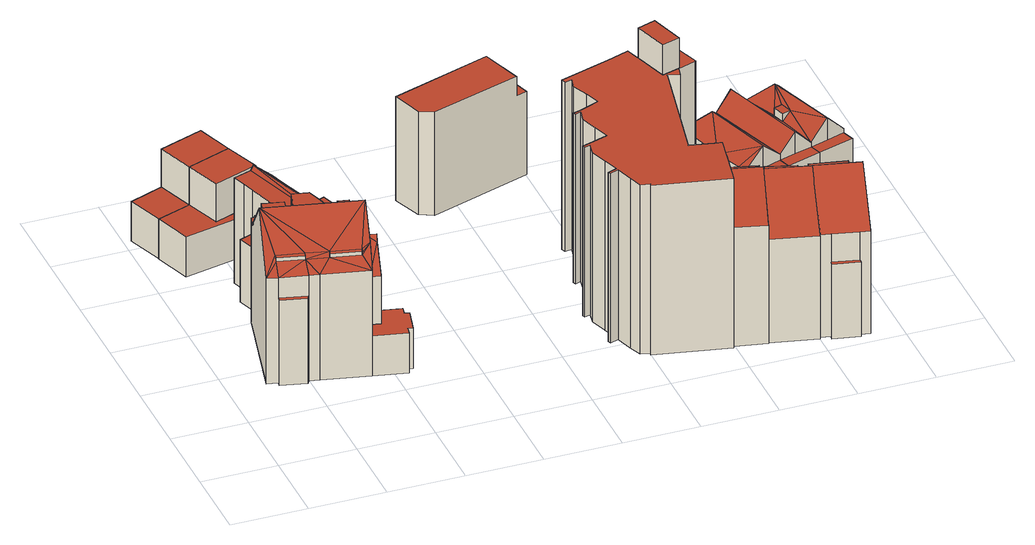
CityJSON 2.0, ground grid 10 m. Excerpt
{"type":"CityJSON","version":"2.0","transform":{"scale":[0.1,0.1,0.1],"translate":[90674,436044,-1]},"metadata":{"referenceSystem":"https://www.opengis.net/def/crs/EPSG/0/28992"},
"CityObjects":{
"building1":{"type":"Building","attributes":{"measuredHeight":11.06,"yearOfConstruction":2000,"LAAGSTE_BOUWLAAG":"0","AANTAL_BOUWLAGEN":"4","AANTAL_ADRESSEN":"1","WIJK":"Delfshaven","PANDSOORT":"Tussenpand","BUURT":"Nieuwe Westen","HOOGSTE_BOUWLAAG":"3"},"address":[{"CountryName":"Nederland","LocalityName":"Rotterdam","ThoroughfareNumber":"115","ThoroughfareName":"Duyststraat","PostalCode":"3023EC"}],"children":["building1-1","building1-2"]},
"building1-1":{"type":"BuildingPart","parents":["building1"],"geometry":[{"type":"Solid","lod":"2","boundaries":[[[[0,1,2,3]],[[1,4,5,2]],[[3,6,7,0]],[[6,5,4,7]],[[2,5,6,3]],[[0,7,4,1]]]],"semantics":{"surfaces":[{"type":"ClosureSurface"},{"type":"WallSurface"},{"type":"RoofSurface"},{"type":"GroundSurface"}],"values":[[0,1,1,1,2,3]]}}]},
"building1-2":{"type":"BuildingPart","parents":["building1"],"geometry":[{"type":"Solid","lod":"2","boundaries":[[[[3,2,1,0]],[[8,9,2,3]],[[9,10,11,1,2]],[[3,0,12,13,8]],[[12,11,10,13]],[[10,9,8,13]],[[12,0,1,11]]]],"semantics":{"surfaces":[{"type":"ClosureSurface"},{"type":"WallSurface"},{"type":"RoofSurface"},{"type":"GroundSurface"}],"values":[[0,1,1,1,1,2,3]]}}]},
"building2":{"type":"Building","children":["building2-1","building2-2","building2-3"],"geometry":[{"type":"Solid","lod":"2","boundaries":[[[[14,15,16,17]],[[18,15,14]],[[16,19,20,21,17]],[[21,20,18,14,17]],[[22,23,24,25]],[[26,25,24]],[[23,22,27]],[[23,27,26,24]],[[28,29,30]],[[31,28,30,32]],[[32,33,31]],[[32,30,29,34,33]],[[35,36,37]],[[38,35,37]],[[39,40,41,42,43,44]],[[45,46,47,48]],[[49,50,51]],[[41,52,53,42]],[[54,55,56,57]],[[56,55,58,59,60]],[[61,62,63,64]],[[65,66,67,68,69,63,62]],[[62,70,71,65]],[[70,72,73,71]],[[74,47,46,75]],[[76,77,78,79]],[[80,81,82,83]],[[84,85,86,87]],[[85,76,79,86]],[[88,49,51,82,81,84,87,89]],[[90,91,92,93]],[[94,90,93]],[[95,96,97]],[[91,98,99,92]],[[100,73,72,101]],[[102,54,57,53]],[[102,53,52,103,104]],[[105,104,103,106]],[[107,108,99,98,109]],[[108,107,110]],[[88,89,111]],[[112,113,114]],[[115,56,60,116]],[[117,69,68,118]],[[44,115,116,39]],[[66,119,120,67]],[[121,83,38]],[[122,123,48,124]],[[125,45,48,123,126]],[[122,124,127,128,129]],[[59,58,130,131,132]],[[130,129,128,131]],[[64,133,101,61]],[[101,133,134,135,100]],[[134,136,137,135]],[[109,138,97,107]],[[112,95,97,138,117,113]],[[139,113,117,118,140]],[[77,141,142,78]],[[143,142,141,137,136,144]],[[145,139,140,120,119,125,126]],[[124,74,75,127]],[[106,80,83,121,105]],[[36,35,143]],[[144,36,143]],[[114,96,95,112]],[[72,70,62,61,101]],[[22,25,123]],[[15,58,16]],[[25,26,126]],[[19,55,20]],[[27,145,26]],[[18,22,15]],[[27,18,145]],[[19,16,55]],[[26,145,126]],[[54,20,55]],[[25,126,123]],[[15,130,58]],[[122,22,123]],[[18,20,54]],[[129,22,122]],[[18,27,22]],[[15,22,129]],[[15,129,130]],[[145,18,54]],[[55,16,58]],[[94,93,92,99,108,110]],[[140,118,68,67,120]],[[109,98,91,90,36,144,136,134,133,64,63,69,117,138]],[[38,50,35]],[[82,51,50]],[[82,38,83]],[[86,143,87]],[[35,111,143]],[[86,79,142]],[[142,143,86]],[[142,79,78]],[[35,50,111]],[[89,87,111]],[[111,87,143]],[[82,50,38]],[[88,111,50,49]],[[56,115,44]],[[43,57,44]],[[44,57,56]],[[96,110,97]],[[145,54,110]],[[145,114,139]],[[114,145,96]],[[31,121,38]],[[102,31,33]],[[38,37,28]],[[121,31,104]],[[37,94,28]],[[94,37,36]],[[139,114,113]],[[90,94,36]],[[94,29,28]],[[33,54,102]],[[97,110,107]],[[28,31,38]],[[145,110,96]],[[54,33,34]],[[110,54,94]],[[54,34,29]],[[94,54,29]],[[104,31,102]],[[121,104,105]],[[48,47,74,124]],[[53,57,43]],[[53,43,42]],[[66,65,71,73,100,135,137,141,77,76,85,84,81,80,106,103,52,41,40,146,147,132,131,128,127,75,46,45,125,119]],[[116,60,147,146]],[[60,59,132,147]],[[39,116,146,40]]]],"semantics":{"surfaces":[{"type":"WallSurface"},{"type":"RoofSurface"},{"type":"GroundSurface"},{"type":"ClosureSurface"}],"values":[[0,0,0,1,0,0,0,1,0,0,0,1,0,0,0,0,0,0,0,0,0,0,0,0,0,0,0,0,0,0,0,0,0,0,0,0,0,0,0,0,0,0,0,0,0,0,0,0,0,0,0,0,0,0,0,0,0,0,0,0,0,0,0,1,1,1,1,1,1,1,1,1,1,1,1,1,1,1,1,1,1,1,1,1,1,1,1,1,1,1,1,1,1,1,1,1,1,1,1,1,1,1,1,1,1,1,1,1,1,1,1,1,1,1,1,1,1,1,1,1,1,1,1,1,1,1,1,1,1,1,1,1,2,3,3,3]]}}]},
"building2-1":{"type":"BuildingInstallation","parents":["building2"],"geometry":[{"type":"MultiSurface","lod":"2","boundaries":[[[28,29,30]],[[31,28,30,32]],[[32,33,31]],[[32,30,29,34,33]]],"semantics":{"surfaces":[{"type":"WallSurface"},{"type":"RoofSurface"}],"values":[0,0,0,1]}}]},
"building2-2":{"type":"BuildingInstallation","parents":["building2"],"geometry":[{"type":"MultiSurface","lod":"2","boundaries":[[[14,15,16,17]],[[18,15,14]],[[16,19,20,21,17]],[[21,20,18,14,17]]],"semantics":{"surfaces":[{"type":"WallSurface"},{"type":"RoofSurface"}],"values":[0,0,0,1]}}]},
"building2-3":{"type":"BuildingInstallation","parents":["building2"],"geometry":[{"type":"MultiSurface","lod":"2","boundaries":[[[22,23,24,25]],[[26,25,24]],[[23,22,27]],[[23,27,26,24]]],"semantics":{"surfaces":[{"type":"WallSurface"},{"type":"RoofSurface"}],"values":[0,0,0,1]}}]},
"building3":{"type":"Building","attributes":{"measuredHeight":11.09,"yearOfConstruction":2000,"LAAGSTE_BOUWLAAG":"0","AANTAL_BOUWLAGEN":"4","AANTAL_ADRESSEN":"1","WIJK":"Delfshaven","PANDSOORT":"Tussenpand","BUURT":"Nieuwe Westen","HOOGSTE_BOUWLAAG":"3"},"address":[{"CountryName":"Nederland","LocalityName":"Rotterdam","ThoroughfareNumber":"117","ThoroughfareName":"Duyststraat","PostalCode":"3023EC"}],"children":["building3-1","building3-2"]},
"building3-1":{"type":"BuildingPart","parents":["building3"],"geometry":[{"type":"Solid","lod":"2","boundaries":[[[[148,6,149,150]],[[151,149,6,3]],[[152,153,154,155]],[[153,156,157,154]],[[158,148,150,159]],[[155,158,159,152]],[[148,158,155,154,157,160,3,6]],[[156,153,152,159,150,149,151,161]],[[161,151,3,160]],[[156,161,160,157]]]],"semantics":{"surfaces":[{"type":"WallSurface"},{"type":"RoofSurface"},{"type":"GroundSurface"},{"type":"ClosureSurface"}],"values":[[0,0,0,0,0,0,1,2,3,3]]}}]},
"building3-2":{"type":"BuildingPart","parents":["building3"],"geometry":[{"type":"Solid","lod":"2","boundaries":[[[[157,160,161,156]],[[162,157,156,163,13]],[[164,8,3,160]],[[162,164,160,157]],[[8,13,163,151,3]],[[13,8,164,162]],[[156,161,151,163]],[[160,3,151,161]]]],"semantics":{"surfaces":[{"type":"ClosureSurface"},{"type":"WallSurface"},{"type":"RoofSurface"},{"type":"GroundSurface"}],"values":[[0,1,1,1,1,2,3,0]]}}]},
"building4":{"type":"Building","attributes":{"measuredHeight":21.05,"yearOfConstruction":1929,"LAAGSTE_BOUWLAAG":-1,"AANTAL_BOUWLAGEN":6,"AANTAL_ADRESSEN":31,"WIJK":"Delfshaven","PANDSOORT":"Ingesloten hoekpand","BUURT":"Nieuwe Westen","HOOGSTE_BOUWLAAG":4},"address":[{"CountryName":"Nederland","LocalityName":"Rotterdam","ThoroughfareNumber":"355-357","ThoroughfareName":"Rochussenstraat","PostalCode":"3023DJ"}],"children":["building4-1"]},
"building4-1":{"type":"BuildingPart","parents":["building4"],"geometry":[{"type":"Solid","lod":"2","boundaries":[[[[165,166,167,168]],[[169,170,171,172]],[[168,169,172,165]],[[173,167,166,174]],[[175,59,132,176]],[[174,40,39,173]],[[170,175,176,171]],[[167,173,39,116,60,59,175,170,169,168]],[[132,147,146,40,174,166,165,172,171,176]],[[147,132,59,60]],[[40,146,116,39]],[[146,147,60,116]]]],"semantics":{"surfaces":[{"type":"WallSurface"},{"type":"RoofSurface"},{"type":"GroundSurface"},{"type":"ClosureSurface"}],"values":[[0,0,0,0,0,0,0,1,2,3,3,3]]}}]},
"building5":{"type":"Building","attributes":{"measuredHeight":14.71,"yearOfConstruction":1907,"LAAGSTE_BOUWLAAG":"-0.5","AANTAL_BOUWLAGEN":"8","AANTAL_ADRESSEN":"3","WIJK":"Delfshaven","PANDSOORT":"Ingesloten hoekpand","BUURT":"Nieuwe Westen","HOOGSTE_BOUWLAAG":"3"},"address":[{"CountryName":"Nederland","LocalityName":"Rotterdam","ThoroughfareNumber":"63","ThoroughfareName":"Osseweistraat","PostalCode":"3023DB"}],"geometry":[{"type":"Solid","lod":"2","boundaries":[[[[177,178,179,180]],[[181,182,183,184,185,186]],[[184,187,188,185]],[[188,187,189,179,178]],[[190,189,187,191]],[[186,177,180,181]],[[182,190,191,183]],[[183,191,187,184]],[[178,177,186,185,188]],[[190,182,181,180,179,189]]]],"semantics":{"surfaces":[{"type":"WallSurface"},{"type":"RoofSurface"},{"type":"GroundSurface"}],"values":[[0,0,0,0,0,0,0,1,1,2]]}}]},
"building6":{"type":"Building","attributes":{"measuredHeight":28.32,"yearOfConstruction":1994,"LAAGSTE_BOUWLAAG":"-1","AANTAL_BOUWLAGEN":"9","AANTAL_ADRESSEN":"32","WIJK":"Delfshaven","PANDSOORT":"Tussenpand","BUURT":"Nieuwe Westen","HOOGSTE_BOUWLAAG":"7"},"address":[{"CountryName":"Nederland","LocalityName":"Rotterdam","ThoroughfareNumber":"70-132","ThoroughfareName":"Osseweistraat","PostalCode":"3023DD"}],"children":["building6-1","building6-2","building6-3"]},
"building6-1":{"type":"BuildingPart","parents":["building6"],"geometry":[{"type":"Solid","lod":"2","boundaries":[[[[192,193,194,195]],[[196,197,198,199]],[[200,201,202,203]],[[204,202,201,205]],[[206,207,208,209]],[[207,210,211,208]],[[210,212,213,211]],[[203,214,215,200]],[[195,216,217,192]],[[218,196,199,219]],[[214,218,219,215]],[[220,221,222,223]],[[224,220,223,225]],[[197,226,227,198]],[[228,227,226,229]],[[205,206,209,230,231,204]],[[225,232,233,224]],[[232,234,235,233]],[[193,235,234,194]],[[236,217,216,237]],[[229,236,237,228]],[[238,213,212,239]],[[240,238,239,241]],[[242,240,241,243]],[[244,245,246,247,248]],[[244,242,243,245]],[[247,249,250,248]],[[249,251,252,250]],[[253,254,255,256]],[[257,258,259,260]],[[261,257,260,262]],[[263,222,221,264]],[[265,266,267,268]],[[269,270,271,272]],[[273,265,268,274]],[[255,254,275,276,277]],[[276,267,266,277]],[[262,278,279,261]],[[278,271,270,279]],[[264,269,272,263]],[[274,259,258,273]],[[242,244,248,250,252,280,281,256,255,277,266,265,273,258,257,261,279,270,269,264,221,220,224,233,235,193,192,217,236,229,226,197,196,218,214,203,202,204,231,230,209,208,211,213,238,240]],[[212,210,207,206,205,201,200,215,219,199,198,227,228,237,216,195,194,234,232,225,223,222,263,272,271,278,262,260,259,274,268,267,276,275,282,283,284,285,286,246,245,243,241,239]],[[246,286,249,247]],[[286,285,251,249]],[[284,283,281,280]],[[256,281,283,282,253]],[[284,280,252,251,285]],[[282,275,254,253]]]],"semantics":{"surfaces":[{"type":"WallSurface"},{"type":"RoofSurface"},{"type":"GroundSurface"},{"type":"ClosureSurface"}],"values":[[0,0,0,0,0,0,0,0,0,0,0,0,0,0,0,0,0,0,0,0,0,0,0,0,0,0,0,0,0,0,0,0,0,0,0,0,0,0,0,0,0,1,2,3,3,3,3,3,3]]}}]},
"building6-2":{"type":"BuildingPart","parents":["building6"],"geometry":[{"type":"Solid","lod":"2","boundaries":[[[[287,288,289,253,256]],[[290,252,251,289,288]],[[280,252,290,291]],[[292,287,256,281]],[[291,292,281,280]],[[291,290,288,287,292]],[[293,285,284,283,282]],[[280,281,283,284]],[[283,281,256,253,282]],[[252,280,284,285,251]],[[285,293,289,251]],[[293,282,253,289]]]],"semantics":{"surfaces":[{"type":"WallSurface"},{"type":"RoofSurface"},{"type":"GroundSurface"},{"type":"ClosureSurface"}],"values":[[0,0,0,0,0,1,2,3,3,3,3,3]]}}]},
"building6-3":{"type":"BuildingPart","parents":["building6"],"geometry":[{"type":"Solid","lod":"2","boundaries":[[[[294,275,254,295]],[[296,294,295,297]],[[297,247,246,296]],[[289,251,249,247,297,295,254,253]],[[296,246,286,285,293,282,275,294]],[[249,251,285,286]],[[289,253,282,293]],[[251,289,293,285]],[[247,249,286,246]],[[253,254,275,282]]]],"semantics":{"surfaces":[{"type":"WallSurface"},{"type":"RoofSurface"},{"type":"GroundSurface"},{"type":"ClosureSurface"}],"values":[[0,0,0,1,2,3,3,3,3,3]]}}]},
"building7":{"type":"Building","attributes":{"measuredHeight":22.07,"yearOfConstruction":1929,"LAAGSTE_BOUWLAAG":"0","AANTAL_BOUWLAGEN":"5","AANTAL_ADRESSEN":"3","WIJK":"Delfshaven","PANDSOORT":"Tussenpand","BUURT":"Nieuwe Westen","HOOGSTE_BOUWLAAG":"4"},"address":[{"CountryName":"Nederland","LocalityName":"Rotterdam","ThoroughfareNumber":"347-347","ThoroughfareName":"Rochussenstraat","PostalCode":"3023DH"}],"children":["building7-1","building7-2"],"geometry":[{"type":"Solid","lod":"2","boundaries":[[[[298,299,300,301]],[[300,299,302]],[[301,303,298]],[[301,300,302,303]],[[304,305,306]],[[307,308,309]],[[309,305,304,307]],[[307,304,306,308]],[[310,311,312,313,314]],[[315,311,310,316]],[[317,318,319]],[[318,312,311,319]],[[320,321,322,323,324]],[[325,322,321,326]],[[327,325,326,328]],[[316,327,328,329,315]],[[313,324,323,314]],[[329,328,326,321,320,318,317],[309,308,306,305],[299,298,303,302]],[[315,329,317,319,311]],[[313,312,318,320,324]],[[316,310,314,323,322,325,327]]]],"semantics":{"surfaces":[{"type":"WallSurface"},{"type":"RoofSurface"},{"type":"GroundSurface"}],"values":[[0,0,0,1,0,0,0,1,0,0,0,0,0,0,0,0,0,1,1,1,2]]}}]},
"building7-1":{"type":"BuildingInstallation","parents":["building7"],"geometry":[{"type":"MultiSurface","lod":"2","boundaries":[[[301,300,302,303]],[[298,299,300,301]],[[300,299,302]],[[301,303,298]]],"semantics":{"surfaces":[{"type":"RoofSurface"},{"type":"WallSurface"}],"values":[0,1,1,1]}}]},
"building7-2":{"type":"BuildingInstallation","parents":["building7"],"geometry":[{"type":"MultiSurface","lod":"2","boundaries":[[[307,304,306,308]],[[304,305,306]],[[307,308,309]],[[309,305,304,307]]],"semantics":{"surfaces":[{"type":"RoofSurface"},{"type":"WallSurface"}],"values":[0,1,1,1]}}]},
"building8":{"type":"Building","attributes":{"measuredHeight":20.56,"yearOfConstruction":1929,"LAAGSTE_BOUWLAAG":"-1","AANTAL_BOUWLAGEN":"6","AANTAL_ADRESSEN":"1","WIJK":"Delfshaven","PANDSOORT":"Tussenpand","BUURT":"Nieuwe Westen","HOOGSTE_BOUWLAAG":"4"},"address":[{"CountryName":"Nederland","LocalityName":"Rotterdam","ThoroughfareNumber":"345A","ThoroughfareName":"Rochussenstraat","PostalCode":"3023DH"}],"children":["building8-1"],"geometry":[{"type":"Solid","lod":"2","boundaries":[[[[330,331,332]],[[333,334,335]],[[332,334,333,330]],[[330,333,335,331]],[[336,337,338,339]],[[340,341,336,339,342]],[[343,344,345,346,347]],[[347,342,339,343]],[[340,329,348,349,350,341]],[[351,338,337,352]],[[343,351,352,344]],[[353,346,345,354,355,356,357]],[[354,350,349,355]],[[356,349,348,357]],[[343,339,338,351]],[[355,349,356]],[[357,348,329,353],[332,331,335,334]],[[346,353,329,340,342,347]],[[345,344,352,337,336,341,350,354]]]],"semantics":{"surfaces":[{"type":"WallSurface"},{"type":"RoofSurface"},{"type":"GroundSurface"}],"values":[[0,0,0,1,0,0,0,0,0,0,0,0,0,0,1,1,1,1,2]]}}]},
"building8-1":{"type":"BuildingInstallation","parents":["building8"],"geometry":[{"type":"MultiSurface","lod":"2","boundaries":[[[330,333,335,331]],[[330,331,332]],[[333,334,335]],[[332,334,333,330]]],"semantics":{"surfaces":[{"type":"RoofSurface"},{"type":"WallSurface"}],"values":[0,1,1,1]}}]},
"building9":{"type":"Building","attributes":{"measuredHeight":12.21,"yearOfConstruction":1908,"LAAGSTE_BOUWLAAG":"-1","AANTAL_BOUWLAGEN":"4","AANTAL_ADRESSEN":"2","WIJK":"Delfshaven","PANDSOORT":"Tussenpand","BUURT":"Nieuwe Westen","HOOGSTE_BOUWLAAG":"2"},"address":[{"CountryName":"Nederland","LocalityName":"Rotterdam","ThoroughfareNumber":"46-46","ThoroughfareName":"Osseweistraat","PostalCode":"3023DD"}],"geometry":[{"type":"Solid","lod":"2","boundaries":[[[[358,359,360,361]],[[362,358,361,363]],[[364,365,366,367]],[[362,363,364,367,368,369]],[[370,371,372,373]],[[374,375,370,373,360,359]],[[371,366,365,372]],[[368,376,377,369]],[[376,375,374,377]],[[367,366,378]],[[358,362,369,377,374,359]],[[378,366,371]],[[376,370,375]],[[376,371,370]],[[376,378,371]],[[368,367,378]],[[368,378,376]],[[363,361,360,373,372,365,364]]]],"semantics":{"surfaces":[{"type":"WallSurface"},{"type":"RoofSurface"},{"type":"GroundSurface"}],"values":[[0,0,0,0,0,0,0,0,0,1,1,1,1,1,1,1,1,2]]}}]},
"building10":{"type":"Building","attributes":{"measuredHeight":12.22,"yearOfConstruction":1908,"LAAGSTE_BOUWLAAG":"-1","AANTAL_BOUWLAGEN":"4","AANTAL_ADRESSEN":"2","WIJK":"Delfshaven","PANDSOORT":"Tussenpand","BUURT":"Nieuwe Westen","HOOGSTE_BOUWLAAG":"2"},"address":[{"CountryName":"Nederland","LocalityName":"Rotterdam","ThoroughfareNumber":"44-44","ThoroughfareName":"Osseweistraat","PostalCode":"3023DD"}],"geometry":[{"type":"Solid","lod":"2","boundaries":[[[[369,368,367,364,363,362]],[[379,362,363,380]],[[381,382,383,364,367]],[[379,380,383,382,384,385]],[[384,386,387,385]],[[386,368,369,387]],[[384,382,381,386]],[[386,381,367,368]],[[362,379,385,387,369]],[[380,363,364,383]]]],"semantics":{"surfaces":[{"type":"WallSurface"},{"type":"RoofSurface"},{"type":"GroundSurface"}],"values":[[0,0,0,0,0,0,1,1,1,2]]}}]},
"building11":{"type":"Building","attributes":{"measuredHeight":12.06,"yearOfConstruction":1908,"LAAGSTE_BOUWLAAG":-1,"AANTAL_BOUWLAGEN":4,"AANTAL_ADRESSEN":2,"WIJK":"Delfshaven","PANDSOORT":"Tussenpand","BUURT":"Nieuwe Westen","HOOGSTE_BOUWLAAG":2},"address":[{"CountryName":"Nederland","LocalityName":"Rotterdam","ThoroughfareNumber":"42-42","ThoroughfareName":"Osseweistraat","PostalCode":"3023DD"}],"children":["building11-1"],"geometry":[{"type":"Solid","lod":"2","boundaries":[[[[388,389,390,391]],[[392,389,388]],[[391,390,393]],[[393,392,388,391]],[[394,379,395,396]],[[397,398,382,399]],[[394,396,397,399,400,401]],[[402,384,385,403]],[[400,402,403,401]],[[382,398,395,379,385,384]],[[399,382,404]],[[379,394,401,403,385]],[[400,399,404]],[[400,404,402]],[[390,389,382]],[[393,384,402]],[[393,404,392]],[[382,384,390]],[[404,382,389]],[[402,404,393]],[[404,389,392]],[[390,384,393]],[[396,395,398,397]]]],"semantics":{"surfaces":[{"type":"WallSurface"},{"type":"RoofSurface"},{"type":"GroundSurface"}],"values":[[0,0,0,1,0,0,0,0,0,0,1,1,1,1,1,1,1,1,1,1,1,1,2]]}}]},
"building11-1":{"type":"BuildingInstallation","parents":["building11"],"geometry":[{"type":"MultiSurface","lod":"2","boundaries":[[[388,389,390,391]],[[392,389,388]],[[391,390,393]],[[393,392,388,391]]],"semantics":{"surfaces":[{"type":"WallSurface"},{"type":"RoofSurface"}],"values":[0,0,0,1]}}]}
},
"vertices":[
[63,463,24],[46,511,24],[46,511,80],[63,463,80],[1,494,24],[1,494,80],[18,447,80],[18,447,24],
[63,463,134],[46,511,134],[104,532,134],[104,532,24],[121,484,24],[121,484,134],
[129,167,176],[129,167,171],[167,158,171],[167,158,176],[131,172,176],[168,160,173],[169,163,176],[168,160,176],[100,173,171],[100,173,176],[66,181,176],[66,181,171],[67,187,176],[102,179,176],[174,260,164],[170,241,184],[174,260,184],[188,257,164],[188,257,184],[184,238,184],[177,239,184],[166,268,163],[159,270,157],[166,268,158],[172,267,158],[199,192,64],[199,192,7],[210,233,7],[210,233,132],[201,199,168],[199,192,161],[64,167,7],[63,162,7],[63,162,128],[64,167,128],[185,306,151],[171,289,151],[185,306,134],[197,237,7],[197,237,132],[188,202,217],[180,166,181],[180,166,132],[188,202,168],[174,142,157],[174,142,64],[180,166,64],[117,312,96],[99,307,96],[99,307,157],[117,312,157],[99,307,7],[82,303,7],[82,303,155],[86,304,155],[86,304,157],[97,311,96],[97,311,7],[84,348,96],[84,348,7],[97,154,128],[97,154,7],[149,406,7],[149,408,7],[149,408,134],[149,406,134],[201,261,7],[200,263,7],[200,263,134],[201,261,134],[173,339,7],[154,393,7],[154,393,134],[173,339,134],[180,320,151],[180,320,134],[154,271,157],[149,287,157],[149,287,185],[154,271,185],[162,242,185],[114,279,185],[108,254,185],[114,279,158],[128,292,157],[128,292,185],[103,355,7],[103,355,96],[197,237,182],[202,255,7],[202,255,163],[203,260,158],[203,260,7],[123,277,158],[123,277,185],[123,277,157],[115,252,185],[163,314,151],[87,285,185],[87,285,158],[81,260,185],[193,163,132],[193,163,64],[87,285,157],[87,285,155],[81,303,7],[81,303,155],[201,261,158],[99,159,157],[64,167,157],[99,159,128],[50,171,7],[50,171,157],[99,159,7],[112,156,7],[112,156,157],[113,156,157],[113,156,7],[174,142,7],[103,355,157],[98,371,157],[98,371,7],[92,389,157],[92,389,7],[114,279,157],[77,287,158],[77,287,155],[147,407,7],[147,407,137],[120,398,163],[116,397,157],[64,231,217],[193,163,7],[180,166,7],
[35,399,80],[18,447,23],[35,399,23],[63,463,23],[144,422,23],[139,435,23],[139,435,80],[144,422,80],[138,438,23],[138,438,80],[142,422,80],[142,422,23],[80,417,80],[80,417,23],
[138,438,134],[121,484,23],[80,417,134],
[233,173,7],[227,175,7],[227,175,64],[233,173,64],[225,140,64],[219,142,64],[219,142,7],[225,140,7],[229,185,64],[229,185,7],[217,132,64],[217,132,7],
[347,443,159],[333,481,160],[333,481,12],[347,443,12],[365,434,12],[499,478,12],[499,478,130],[484,473,130],[484,473,158],[365,434,159],[466,527,130],[466,527,158],[466,527,12],[482,532,12],[482,532,130],
[463,172,249],[455,170,249],[455,170,8],[463,172,8],[475,110,249],[464,106,249],[464,106,8],[475,110,8],[500,68,8],[499,65,8],[499,65,249],[500,68,249],[597,44,249],[597,44,8],[612,122,8],[610,123,8],[610,123,249],[612,122,249],[603,124,8],[603,124,249],[572,131,8],[572,131,249],[488,71,249],[488,71,8],[460,156,8],[460,156,249],[482,88,249],[482,88,8],[482,207,249],[475,227,249],[475,227,8],[482,207,8],[489,185,249],[489,185,8],[462,110,249],[462,110,8],[474,114,8],[474,114,249],[607,95,249],[607,94,249],[464,177,8],[464,177,249],[454,174,8],[454,174,249],[467,135,249],[467,135,8],[603,282,249],[603,282,8],[618,278,249],[618,278,8],[621,290,249],[621,290,8],[645,298,249],[645,298,8],[646,299,8],[646,299,61],[646,299,249],[634,334,61],[634,334,249],[611,327,61],[611,327,249],[584,329,61],[578,348,61],[578,348,249],[584,329,249],[498,278,249],[490,298,249],[490,298,8],[498,278,8],[505,258,249],[505,258,8],[478,244,8],[478,244,249],[484,311,249],[482,317,249],[482,317,8],[484,311,8],[471,241,249],[469,245,249],[469,245,8],[471,241,8],[493,313,249],[493,313,8],[578,348,8],[549,338,8],[549,338,249],[480,248,8],[480,248,249],[622,291,249],[598,284,249],[584,329,8],[598,284,8],[622,291,8],[611,327,8],[634,334,8],
[584,329,292],[608,337,292],[608,337,61],[611,327,292],[622,291,292],[598,284,292],[608,337,8],
[658,374,8],[658,374,61],[677,309,8],[677,309,61],
[713,135,172],[674,144,173],[674,144,187],[713,135,185],[671,129,187],[710,121,185],[629,154,190],[629,154,174],[625,137,190],[668,145,189],[664,128,189],[668,145,173],[638,37,10],[638,37,157],[638,37,180],[638,35,178],[638,35,10],[699,23,156],[699,23,10],[652,96,218],[650,84,229],[650,84,206],[607,94,230],[612,122,205],[612,122,10],[597,44,10],[597,44,179],[620,160,10],[620,160,172],[726,144,10],[726,144,162],[712,83,217],
[774,126,183],[770,107,182],[774,126,163],[727,136,183],[727,136,163],[723,117,183],[712,20,12],[711,15,12],[711,15,118],[712,20,118],[699,23,158],[699,23,12],[712,20,158],[746,12,118],[746,12,12],[758,9,12],[758,9,158],[746,12,158],[726,144,156],[726,144,122],[726,144,12],[745,7,118],[745,7,12],[771,69,217],[785,135,12],[785,135,122],[784,130,122],[784,130,156],
[704,245,100],[700,243,100],[700,243,9],[704,245,9],[749,259,100],[749,259,9],[706,389,9],[658,374,9],[658,374,104],[706,389,106],[744,274,108],[744,274,100],[690,271,105],[677,309,103],[677,309,9],[690,271,9],[695,259,100],[695,259,106],[719,266,131],[719,266,100],[690,360,129],
[794,273,100],[794,273,9],[728,397,130],[750,404,105],[750,404,9],[789,288,106],[789,288,100],[766,281,131],[766,281,100],
[768,357,118],[768,357,107],[773,341,107],[773,341,118],[779,361,118],[784,345,118],[841,287,100],[794,273,11],[841,287,11],[797,419,11],[750,404,11],[797,419,105],[836,303,106],[836,303,100],[812,295,131],[812,295,100],[781,390,129]
]}
